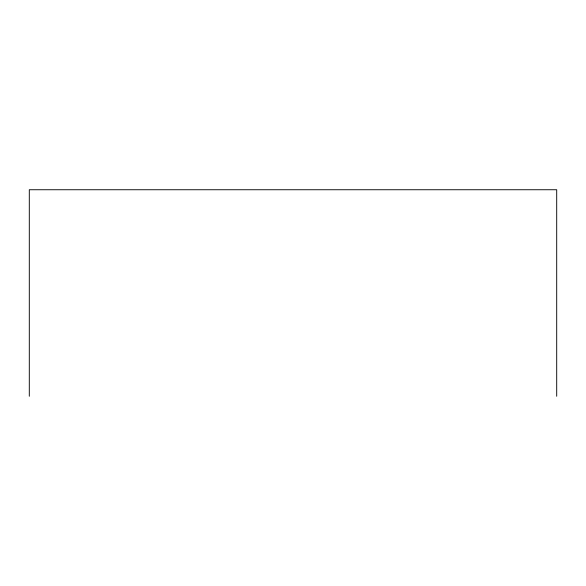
<?xml version="1.0" encoding="UTF-8"?>
<svg xmlns="http://www.w3.org/2000/svg" width="586" height="586" viewBox="0 0 586 586"><rect width="100%" height="100%" fill="white"/><g stroke="black" fill="none" stroke-linecap="round" stroke-linejoin="round"><path stroke-width="0.88" d="M556.7 396.261L556.7 189.739L29.3 189.739L29.3 396.261"/></g></svg>
